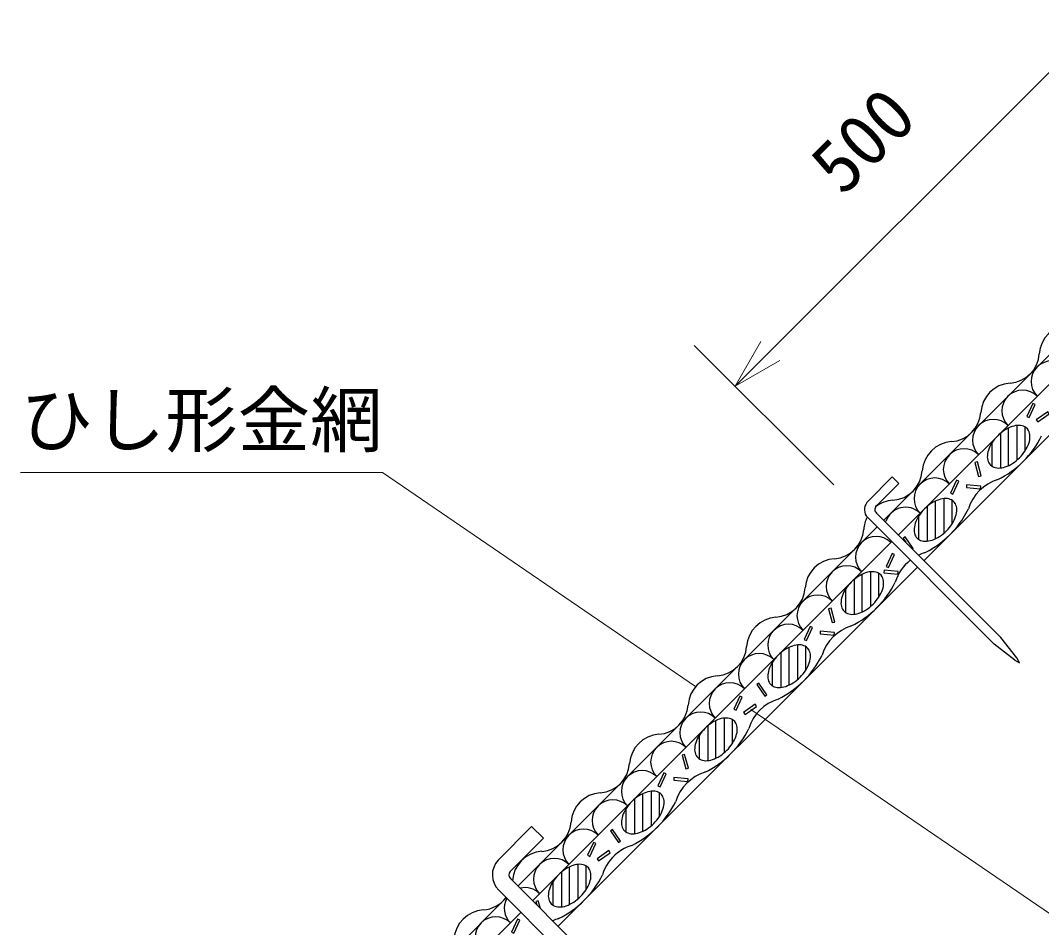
# Model space of a CAD drawing. Units: millimetres, scale not verified. Extents: x 200 to 8200, y 200 to 5825.
# Drawn here: x 1651 to 2638, y 2940 to 3817 of the extents above; entities that cross this region are included whole.
import ezdxf
from ezdxf.enums import TextEntityAlignment as Align

# ---------------------------------------------------------------- set-up
doc = ezdxf.new("R2010")
doc.units = ezdxf.units.MM
doc.header["$LTSCALE"] = 20
for name, color, linetype, lineweight in [('C-STR', 7, 'Continuous', 25), ('C-STR-DIM', 1, 'Continuous', 13), ('C-STR-HTXT', 1, 'Continuous', 13)]:
    doc.layers.add(name, color=color, linetype=linetype, lineweight=lineweight)
doc.styles.add('ＭＳ ゴシック', font='')
doc.styles.get('ＭＳ ゴシック').set_extended_font_data('MS Gothic')

msp = doc.modelspace()

# ---------------------------------------------------------------- linework, layer by layer
at = {"layer": 'C-STR'}
for p, q in [((2485.68, 3333.49), (2832.76, 3680.57)), ((2499.83, 3319.35), (2846.91, 3666.43)), ((2524.58, 3294.6), (2871.67, 3641.69)), ((2614.31, 3425.15), (2614.31, 3391.62)), ((2598.31, 3417.62), (2598.31, 3384.09)), ((2606.31, 3386.43), (2606.31, 3422.81)), ((2622.31, 3400.68), (2622.31, 3423.62)), ((2590.31, 3385.62), (2590.31, 3408.56)), ((2470.43, 3352.08), (2493.72, 3375.39)), ((2500.08, 3369.03), (2493.72, 3375.39)), ((2500.08, 3369.03), (2478.84, 3347.76)), ((2527.6, 3346.91), (2527.6, 3313.38)), ((2535.6, 3315.72), (2535.6, 3352.1)), ((2543.6, 3354.44), (2543.6, 3320.91)), ((2551.6, 3329.97), (2551.6, 3352.91)), ((2468.57, 3337.66), (2592.42, 3213.88)), ((2478.54, 3340.42), (2598.78, 3220.24)), ((2519.6, 3314.91), (2519.6, 3337.85)), ((2132.13, 2979.94), (2479.21, 3327.02)), ((2504.27, 3316.06), (2506.94, 3312.24)), ((2210.33, 3029.85), (2493.36, 3312.88)), ((2513.44, 3305.74), (2514.17, 3306.26)), ((2171.02, 2941.05), (2518.11, 3288.14)), ((2464.89, 3245.01), (2464.89, 3281.39)), ((2472.89, 3283.73), (2472.89, 3250.2)), ((2480.89, 3259.26), (2480.89, 3282.2)), ((2448.89, 3244.2), (2448.89, 3267.14)), ((2456.89, 3276.2), (2456.89, 3242.67)), ((2614.34, 3200.45), (2598.78, 3220.24)), ((2394.18, 3174.3), (2394.18, 3210.68)), ((2402.18, 3213.02), (2402.18, 3179.49)), ((2410.18, 3188.55), (2410.18, 3211.49)), ((2612.22, 3198.33), (2592.42, 3213.88)), ((2386.18, 3205.49), (2386.18, 3171.96)), ((2612.22, 3198.33), (2616.82, 3195.85)), ((2616.82, 3195.85), (2614.34, 3200.45)), ((2378.18, 3173.49), (2378.18, 3196.43)), ((2323.47, 3103.59), (2323.47, 3139.97)), ((2331.47, 3142.31), (2331.47, 3108.78)), ((2339.47, 3117.84), (2339.47, 3140.78)), ((2315.47, 3134.78), (2315.47, 3101.25)), ((2307.47, 3102.78), (2307.47, 3125.72)), ((2252.76, 3032.88), (2252.76, 3069.26)), ((2260.76, 3071.6), (2260.76, 3038.07)), ((2268.76, 3047.13), (2268.76, 3070.07)), ((2244.76, 3064.07), (2244.76, 3030.54)), ((2236.76, 3032.07), (2236.76, 3055.01)), ((2112.88, 3004.94), (2145.33, 3037.41)), ((2156.65, 3026.1), (2145.33, 3037.41)), ((2146.27, 2965.8), (2210.33, 3029.85)), ((2124.53, 2993.96), (2156.65, 3026.1)), ((2190.04, 3000.89), (2190.04, 2967.36)), ((2174.04, 2993.36), (2174.04, 2959.83)), ((2182.04, 2962.17), (2182.04, 2998.55)), ((2198.04, 2976.41), (2198.04, 2999.36)), ((2124.83, 2987.21), (2358.75, 2753.43)), ((2166.04, 2961.36), (2166.04, 2984.3)), ((2113.52, 2975.9), (2347.44, 2742.11)), ((1778.58, 2626.39), (2120.81, 2968.61)), ((2151.8, 2965.59), (2149.39, 2964.95)), ((2149.39, 2964.95), (2150.22, 2961.85)), ((2153.75, 2958.33), (2151.8, 2965.59)), ((1792.72, 2612.24), (2134.95, 2954.48))]:
    msp.add_line(p, q, dxfattribs=at)
for points in [[(2623.74, 3433.94), (2625.99, 3432.89), (2631.79, 3445.32), (2629.53, 3446.37)], [(2645.61, 3436.44), (2644.18, 3438.47), (2632.95, 3430.61), (2634.37, 3428.57)], [(2624.48, 3421.87), (2622.99, 3423.15), (2621.88, 3423.87), (2620.64, 3424.44), (2619.29, 3424.86), (2617.85, 3425.12), (2616.31, 3425.23), (2614.71, 3425.18), (2613.03, 3424.98), (2611.31, 3424.62), (2609.55, 3424.11), (2607.76, 3423.45), (2605.96, 3422.64), (2604.17, 3421.7), (2602.39, 3420.63), (2600.64, 3419.44), (2598.93, 3418.14), (2597.28, 3416.73), (2595.7, 3415.23), (2594.2, 3413.65), (2592.79, 3412), (2591.49, 3410.29), (2590.3, 3408.54), (2589.23, 3406.76), (2588.28, 3404.97), (2587.48, 3403.17), (2586.82, 3401.38), (2586.31, 3399.62), (2585.95, 3397.9), (2585.74, 3396.22), (2585.7, 3394.61), (2585.81, 3393.08), (2586.07, 3391.64), (2586.49, 3390.29), (2587.06, 3389.05), (2587.77, 3387.93), (2588.63, 3386.94), (2589.62, 3386.09), (2590.74, 3385.37), (2591.98, 3384.8), (2593.33, 3384.38), (2594.77, 3384.12), (2596.3, 3384.01), (2597.91, 3384.06), (2599.58, 3384.26), (2601.31, 3384.62), (2603.07, 3385.13), (2604.86, 3385.79), (2606.66, 3386.6), (2608.45, 3387.54), (2610.23, 3388.61), (2611.98, 3389.8), (2613.68, 3391.1), (2615.33, 3392.51), (2616.92, 3394.01), (2618.42, 3395.59), (2619.82, 3397.24), (2621.13, 3398.95), (2622.32, 3400.7), (2623.39, 3402.48), (2624.33, 3404.27), (2625.14, 3406.07), (2625.8, 3407.86), (2626.31, 3409.62), (2626.67, 3411.34), (2626.87, 3413.02), (2626.92, 3414.63), (2626.81, 3416.16), (2626.55, 3417.6), (2626.13, 3418.95), (2625.56, 3420.19)], [(2577.21, 3375.97), (2579.61, 3376.61), (2576.06, 3389.86), (2573.66, 3389.21)], [(2550.16, 3359.78), (2552.41, 3358.73), (2558.21, 3371.16), (2555.95, 3372.21)], [(2579.1, 3363.95), (2579.32, 3366.43), (2565.66, 3367.62), (2565.44, 3365.14)], [(2553.77, 3351.16), (2552.28, 3352.44), (2551.17, 3353.16), (2549.93, 3353.73), (2548.58, 3354.15), (2547.14, 3354.41), (2545.6, 3354.52), (2544, 3354.47), (2542.32, 3354.27), (2540.6, 3353.91), (2538.84, 3353.4), (2537.05, 3352.74), (2535.25, 3351.93), (2533.46, 3350.99), (2531.68, 3349.92), (2529.93, 3348.73), (2528.22, 3347.42), (2526.57, 3346.02), (2524.99, 3344.52), (2523.49, 3342.93), (2522.08, 3341.29), (2520.78, 3339.58), (2519.59, 3337.83), (2518.51, 3336.05), (2517.57, 3334.26), (2516.77, 3332.46), (2516.11, 3330.67), (2515.6, 3328.91), (2515.24, 3327.19), (2515.03, 3325.51), (2514.99, 3323.9), (2515.09, 3322.37), (2515.36, 3320.93), (2515.78, 3319.58), (2516.35, 3318.34), (2517.06, 3317.22), (2517.92, 3316.23), (2518.91, 3315.37), (2520.03, 3314.66), (2521.27, 3314.09), (2522.61, 3313.67), (2524.06, 3313.41), (2525.59, 3313.3), (2527.2, 3313.34), (2528.87, 3313.55), (2530.6, 3313.91), (2532.36, 3314.42), (2534.15, 3315.08), (2535.95, 3315.88), (2537.74, 3316.83), (2539.52, 3317.9), (2541.27, 3319.09), (2542.97, 3320.39), (2544.62, 3321.8), (2546.2, 3323.3), (2547.71, 3324.88), (2549.11, 3326.53), (2550.42, 3328.24), (2551.61, 3329.99), (2552.68, 3331.77), (2553.62, 3333.56), (2554.43, 3335.36), (2555.09, 3337.15), (2555.6, 3338.91), (2555.96, 3340.63), (2556.16, 3342.31), (2556.21, 3343.92), (2556.1, 3345.45), (2555.84, 3346.89), (2555.42, 3348.24), (2554.85, 3349.48)], [(2487.97, 3288.94), (2490.23, 3287.89), (2496.02, 3300.32), (2493.77, 3301.37)], [(2483.06, 3280.45), (2481.57, 3281.73), (2480.45, 3282.45), (2479.22, 3283.02), (2477.87, 3283.44), (2476.43, 3283.7), (2474.89, 3283.81), (2473.28, 3283.76), (2471.61, 3283.56), (2469.89, 3283.2), (2468.13, 3282.69), (2466.34, 3282.03), (2464.54, 3281.22), (2462.75, 3280.28), (2460.97, 3279.21), (2459.22, 3278.02), (2457.51, 3276.71), (2455.86, 3275.31), (2454.28, 3273.81), (2452.78, 3272.22), (2451.37, 3270.57), (2450.07, 3268.87), (2448.87, 3267.12), (2447.8, 3265.34), (2446.86, 3263.55), (2446.06, 3261.75), (2445.4, 3259.96), (2444.89, 3258.2), (2444.53, 3256.47), (2444.32, 3254.8), (2444.27, 3253.19), (2444.38, 3251.66), (2444.65, 3250.21), (2445.07, 3248.87), (2445.64, 3247.63), (2446.35, 3246.51), (2447.21, 3245.52), (2448.2, 3244.66), (2449.32, 3243.95), (2450.56, 3243.38), (2451.9, 3242.96), (2453.35, 3242.69), (2454.88, 3242.59), (2456.49, 3242.63), (2458.16, 3242.84), (2459.89, 3243.2), (2461.65, 3243.71), (2463.44, 3244.37), (2465.23, 3245.17), (2467.03, 3246.11), (2468.81, 3247.19), (2470.56, 3248.38), (2472.26, 3249.68), (2473.91, 3251.09), (2475.49, 3252.59), (2476.99, 3254.17), (2478.4, 3255.82), (2479.71, 3257.53), (2480.9, 3259.28), (2481.97, 3261.06), (2482.91, 3262.85), (2483.72, 3264.65), (2484.38, 3266.44), (2484.89, 3268.2), (2485.25, 3269.92), (2485.45, 3271.6), (2485.5, 3273.2), (2485.39, 3274.74), (2485.13, 3276.18), (2484.71, 3277.53), (2484.14, 3278.77)], [(2499.38, 3281.48), (2499.6, 3283.96), (2485.94, 3285.16), (2485.73, 3282.67)], [(2435.78, 3234.55), (2438.19, 3235.19), (2434.64, 3248.43), (2432.24, 3247.79)], [(2408.73, 3218.36), (2410.99, 3217.31), (2416.78, 3229.74), (2414.53, 3230.79)], [(2437.68, 3222.53), (2437.9, 3225.01), (2424.24, 3226.2), (2424.02, 3223.72)], [(2412.35, 3209.74), (2410.86, 3211.02), (2409.74, 3211.74), (2408.51, 3212.31), (2407.16, 3212.73), (2405.72, 3212.99), (2404.18, 3213.1), (2402.57, 3213.05), (2400.9, 3212.85), (2399.18, 3212.49), (2397.41, 3211.98), (2395.63, 3211.32), (2393.83, 3210.51), (2392.03, 3209.57), (2390.26, 3208.5), (2388.51, 3207.31), (2386.8, 3206), (2385.15, 3204.59), (2383.57, 3203.09), (2382.07, 3201.51), (2380.66, 3199.86), (2379.36, 3198.16), (2378.16, 3196.41), (2377.09, 3194.63), (2376.15, 3192.83), (2375.35, 3191.04), (2374.69, 3189.25), (2374.18, 3187.49), (2373.82, 3185.76), (2373.61, 3184.09), (2373.56, 3182.48), (2373.67, 3180.95), (2373.94, 3179.5), (2374.36, 3178.16), (2374.93, 3176.92), (2375.64, 3175.8), (2376.5, 3174.81), (2377.49, 3173.95), (2378.61, 3173.24), (2379.85, 3172.67), (2381.19, 3172.25), (2382.64, 3171.98), (2384.17, 3171.88), (2385.78, 3171.92), (2387.45, 3172.13), (2389.18, 3172.49), (2390.94, 3173), (2392.73, 3173.66), (2394.52, 3174.46), (2396.32, 3175.4), (2398.1, 3176.47), (2399.85, 3177.67), (2401.55, 3178.97), (2403.2, 3180.38), (2404.78, 3181.88), (2406.28, 3183.46), (2407.69, 3185.11), (2409, 3186.82), (2410.19, 3188.57), (2411.26, 3190.35), (2412.2, 3192.14), (2413, 3193.94), (2413.67, 3195.73), (2414.18, 3197.49), (2414.54, 3199.21), (2414.74, 3200.88), (2414.79, 3202.49), (2414.68, 3204.03), (2414.42, 3205.47), (2414, 3206.82), (2413.43, 3208.06)], [(2370.71, 3163.41), (2372.75, 3164.83), (2364.88, 3176.06), (2362.84, 3174.64)], [(2340.89, 3151.1), (2343.15, 3150.05), (2348.94, 3162.48), (2346.69, 3163.53)], [(2362.76, 3153.59), (2361.33, 3155.63), (2350.1, 3147.77), (2351.53, 3145.73)], [(2341.64, 3139.02), (2340.15, 3140.31), (2339.03, 3141.03), (2337.8, 3141.6), (2336.45, 3142.02), (2335.01, 3142.28), (2333.47, 3142.39), (2331.86, 3142.34), (2330.19, 3142.14), (2328.47, 3141.78), (2326.7, 3141.27), (2324.92, 3140.61), (2323.12, 3139.8), (2321.32, 3138.86), (2319.55, 3137.79), (2317.8, 3136.6), (2316.09, 3135.29), (2314.44, 3133.88), (2312.86, 3132.38), (2311.36, 3130.8), (2309.95, 3129.15), (2308.65, 3127.45), (2307.45, 3125.7), (2306.38, 3123.92), (2305.44, 3122.12), (2304.64, 3120.33), (2303.98, 3118.54), (2303.47, 3116.78), (2303.11, 3115.05), (2302.9, 3113.38), (2302.85, 3111.77), (2302.96, 3110.24), (2303.23, 3108.79), (2303.65, 3107.45), (2304.22, 3106.21), (2304.93, 3105.09), (2305.79, 3104.1), (2306.78, 3103.24), (2307.9, 3102.53), (2309.14, 3101.96), (2310.48, 3101.54), (2311.93, 3101.27), (2313.46, 3101.16), (2315.07, 3101.21), (2316.74, 3101.42), (2318.47, 3101.78), (2320.23, 3102.29), (2322.02, 3102.95), (2323.81, 3103.75), (2325.61, 3104.69), (2327.39, 3105.76), (2329.14, 3106.96), (2330.84, 3108.26), (2332.49, 3109.67), (2334.07, 3111.17), (2335.57, 3112.75), (2336.98, 3114.4), (2338.29, 3116.11), (2339.48, 3117.86), (2340.55, 3119.64), (2341.49, 3121.43), (2342.29, 3123.23), (2342.95, 3125.02), (2343.47, 3126.78), (2343.83, 3128.5), (2344.03, 3130.17), (2344.08, 3131.78), (2343.97, 3133.32), (2343.71, 3134.76), (2343.29, 3136.11), (2342.72, 3137.34)], [(2294.36, 3093.13), (2296.77, 3093.77), (2293.22, 3107.01), (2290.81, 3106.37)], [(2267.31, 3076.94), (2269.57, 3075.89), (2275.36, 3088.31), (2273.11, 3089.37)], [(2296.26, 3081.11), (2296.48, 3083.59), (2282.82, 3084.78), (2282.6, 3082.3)], [(2270.93, 3068.31), (2269.44, 3069.6), (2268.32, 3070.32), (2267.09, 3070.89), (2265.74, 3071.31), (2264.29, 3071.57), (2262.76, 3071.68), (2261.15, 3071.63), (2259.48, 3071.43), (2257.76, 3071.07), (2255.99, 3070.55), (2254.21, 3069.89), (2252.41, 3069.09), (2250.61, 3068.15), (2248.83, 3067.08), (2247.09, 3065.89), (2245.38, 3064.58), (2243.73, 3063.17), (2242.15, 3061.67), (2240.65, 3060.09), (2239.24, 3058.44), (2237.94, 3056.74), (2236.74, 3054.99), (2235.67, 3053.21), (2234.73, 3051.41), (2233.93, 3049.62), (2233.27, 3047.83), (2232.76, 3046.07), (2232.4, 3044.34), (2232.19, 3042.67), (2232.14, 3041.06), (2232.25, 3039.53), (2232.52, 3038.08), (2232.94, 3036.74), (2233.5, 3035.5), (2234.22, 3034.38), (2235.08, 3033.39), (2236.07, 3032.53), (2237.19, 3031.82), (2238.43, 3031.25), (2239.77, 3030.83), (2241.22, 3030.56), (2242.75, 3030.45), (2244.36, 3030.5), (2246.03, 3030.71), (2247.76, 3031.07), (2249.52, 3031.58), (2251.3, 3032.24), (2253.1, 3033.04), (2254.9, 3033.98), (2256.68, 3035.05), (2258.43, 3036.25), (2260.13, 3037.55), (2261.78, 3038.96), (2263.36, 3040.46), (2264.86, 3042.04), (2266.27, 3043.69), (2267.58, 3045.4), (2268.77, 3047.15), (2269.84, 3048.92), (2270.78, 3050.72), (2271.58, 3052.52), (2272.24, 3054.3), (2272.76, 3056.07), (2273.12, 3057.79), (2273.32, 3059.46), (2273.37, 3061.07), (2273.26, 3062.61), (2272.99, 3064.05), (2272.58, 3065.4), (2272.01, 3066.63)], [(2229.29, 3021.98), (2231.33, 3023.41), (2223.46, 3034.64), (2221.42, 3033.21)], [(2199.47, 3009.68), (2201.73, 3008.63), (2207.52, 3021.05), (2205.27, 3022.11)], [(2221.34, 3012.17), (2219.91, 3014.21), (2208.68, 3006.35), (2210.11, 3004.31)], [(2200.22, 2997.6), (2198.73, 2998.89), (2197.61, 2999.61), (2196.38, 3000.18), (2195.03, 3000.6), (2193.58, 3000.86), (2192.05, 3000.97), (2190.44, 3000.92), (2188.77, 3000.72), (2187.04, 3000.36), (2185.28, 2999.84), (2183.5, 2999.18), (2181.7, 2998.38), (2179.9, 2997.44), (2178.12, 2996.37), (2176.38, 2995.18), (2174.67, 2993.87), (2173.02, 2992.46), (2171.44, 2990.96), (2169.94, 2989.38), (2168.53, 2987.73), (2167.22, 2986.03), (2166.03, 2984.28), (2164.96, 2982.5), (2164.02, 2980.7), (2163.22, 2978.9), (2162.56, 2977.12), (2162.04, 2975.36), (2161.69, 2973.63), (2161.48, 2971.96), (2161.43, 2970.35), (2161.54, 2968.82), (2161.81, 2967.37), (2162.22, 2966.03), (2162.79, 2964.79), (2163.51, 2963.67), (2164.37, 2962.68), (2165.36, 2961.82), (2166.48, 2961.11), (2167.71, 2960.54), (2169.06, 2960.12), (2170.51, 2959.85), (2172.04, 2959.74), (2173.65, 2959.79), (2175.32, 2960), (2177.04, 2960.36), (2178.81, 2960.87), (2180.59, 2961.53), (2182.39, 2962.33), (2184.19, 2963.27), (2185.97, 2964.34), (2187.71, 2965.54), (2189.42, 2966.84), (2191.07, 2968.25), (2192.65, 2969.75), (2194.15, 2971.33), (2195.56, 2972.98), (2196.87, 2974.69), (2198.06, 2976.44), (2199.13, 2978.21), (2200.07, 2980.01), (2200.87, 2981.81), (2201.53, 2983.59), (2202.04, 2985.36), (2202.4, 2987.08), (2202.61, 2988.75), (2202.66, 2990.36), (2202.55, 2991.89), (2202.28, 2993.34), (2201.87, 2994.69), (2201.3, 2995.92)], [(2125.89, 2935.52), (2128.15, 2934.47), (2133.94, 2946.89), (2131.69, 2947.94)]]:
    msp.add_lwpolyline(points, close=True, dxfattribs=at)
msp.add_lwpolyline([(2514.17, 3306.26), (2506.3, 3317.49), (2504.27, 3316.06)], dxfattribs=at)
at = {"layer": 'C-STR', "color": 1}
for centre, start, end in [((2666.29, 3492.3), 93.88791, 176.11209), ((2605.6, 3496.42), 273.88791, 356.11209), ((2609.72, 3435.73), 93.88791, 176.11209), ((2549.03, 3439.85), 273.88791, 356.11209), ((2553.15, 3379.16), 93.88791, 176.11209), ((2492.46, 3383.29), 273.88791, 356.11209), ((2496.59, 3322.59), 93.88791, 128.24337), ((2496.59, 3322.59), 152.52616, 176.11209), ((2435.89, 3326.72), 273.88791, 356.11209), ((2440.02, 3266.02), 93.88791, 176.11209), ((2379.32, 3270.15), 273.88791, 356.11209), ((2383.45, 3209.45), 93.88791, 176.11209), ((2322.76, 3213.58), 273.88791, 356.11209), ((2326.88, 3152.89), 93.88791, 176.11209), ((2266.19, 3157.01), 273.88791, 356.11209), ((2270.31, 3096.32), 93.88791, 176.11209), ((2209.62, 3100.44), 273.88791, 356.11209), ((2213.74, 3039.75), 93.88791, 176.11209), ((2153.05, 3043.87), 273.88791, 356.11209), ((2157.17, 2983.18), 93.88791, 176.11209), ((2096.48, 2987.31), 273.88791, 322.4615), ((2100.61, 2926.61), 93.88791, 176.11209)]:
    msp.add_arc(centre, 30.42, start, end, dxfattribs=at)
at = {"layer": 'C-STR'}
for centre, radius, start, end in [((2648.03, 3467.55), 20, 45, 225), ((2619.74, 3439.27), 20, 45, 225), ((2591.46, 3410.98), 20, 45, 225), ((2555.04, 3455.89), 92.5, 296.07536, 333.92464), ((2563.18, 3382.7), 20, 45, 225), ((2534.89, 3354.42), 20, 45, 225), ((2608.08, 3332.14), 42.5, 106.92751, 163.07249), ((2479.11, 3343.63), 12.12, 135.76262, 209.53793), ((2482.07, 3343.95), 5, 130.3409, 225.01704), ((2506.61, 3326.13), 20, 45, 162.3895), ((2484.33, 3385.17), 92.5, 321.20622, 333.92464), ((2484.33, 3385.17), 92.5, 296.07536, 321.20622), ((2478.32, 3297.85), 20, 45, 225), ((2537.37, 3261.43), 42.5, 106.92751, 115.17844), ((2450.04, 3269.56), 20, 45, 225), ((2537.37, 3261.43), 42.5, 127.87805, 163.07249), ((2413.62, 3314.46), 92.5, 296.07536, 333.92464), ((2421.75, 3241.28), 20, 45, 225), ((2393.47, 3212.99), 20, 45, 225), ((2466.66, 3190.72), 42.5, 106.92751, 163.07249), ((2365.19, 3184.71), 20, 45, 225), ((2342.91, 3243.75), 92.5, 296.07536, 333.92464), ((2336.9, 3156.43), 20, 45, 225), ((2395.94, 3120.01), 42.5, 106.92751, 163.07249), ((2308.62, 3128.14), 20, 45, 225), ((2272.2, 3173.04), 92.5, 296.07536, 333.92464), ((2280.33, 3099.86), 20, 45, 225), ((2252.05, 3071.57), 20, 45, 225), ((2325.23, 3049.3), 42.5, 106.92751, 163.07249), ((2223.76, 3043.29), 20, 45, 225), ((2201.49, 3102.33), 92.5, 296.07536, 333.92464), ((2195.48, 3015), 20, 45, 225), ((2254.52, 2978.59), 42.5, 128.2437, 163.07249), ((2254.52, 2978.59), 42.5, 106.92751, 128.2437), ((2128.36, 2990.75), 21, 137.51097, 225.01704), ((2167.2, 2986.72), 20, 45, 225), ((2128.36, 2990.75), 5, 140.12937, 225.01704), ((2130.78, 3031.62), 92.5, 296.07536, 333.92464), ((2138.91, 2958.44), 20, 45, 102.97844), ((2138.91, 2958.44), 20, 151.27426, 225), ((2110.63, 2930.15), 20, 45, 225), ((2183.81, 2907.88), 42.5, 106.92751, 115.17844)]:
    msp.add_arc(centre, radius, start, end, dxfattribs=at)
at = {"layer": 'C-STR-DIM'}
for p, q in [((2341.93, 3463.1), (2695.49, 3816.66)), ((2341.93, 3463.1), (2366.93, 3506.4)), ((2437.25, 3367.79), (2302.54, 3502.49)), ((2341.93, 3463.1), (2385.24, 3488.1))]:
    msp.add_line(p, q, dxfattribs=at)
at = {"layer": 'C-STR-HTXT'}
for p, q in [((1651.32, 3379.55), (2001.32, 3379.55)), ((2001.32, 3379.55), (2303.82, 3172.72)), ((2357.3, 3150.66), (2659.8, 2943.83))]:
    msp.add_line(p, q, dxfattribs=at)

# ---------------------------------------------------------------- texts
at = {"layer": 'C-STR-DIM', "color": 7, "style": 'ＭＳ ゴシック'}
msp.add_text('500', height=51.32, rotation=45, dxfattribs=at).set_placement((2457.07, 3634.88), align=Align.BOTTOM_LEFT)
at = {"layer": 'C-STR-HTXT', "color": 7, "style": 'ＭＳ ゴシック'}
msp.add_text('ひし形金網', height=51.32, dxfattribs=at).set_placement((1651.32, 3389.55), align=Align.BOTTOM_LEFT)

doc.saveas('drawing.dxf')
